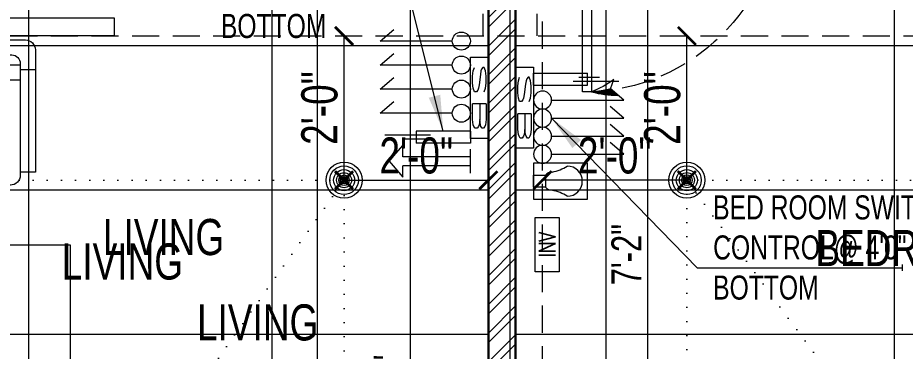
# Model space of a CAD drawing. Header units: inches. Extents: x 3365147 to 3374664, y 1380917 to 1384908.
# Drawn here: x 3370627.8 to 3370775.4, y 1383133 to 1383188.5 of the extents above; entities that cross this region are included whole.
import ezdxf
from ezdxf.enums import TextEntityAlignment as Align

# ---------------------------------------------------------------- set-up
doc = ezdxf.new("R2010")
doc.units = ezdxf.units.IN
doc.header["$LTSCALE"] = 18
doc.header["$MEASUREMENT"] = 0
doc.header["$PDSIZE"] = -1
for name, pattern in [('CENTER', [50.8, 31.75, -6.35, 6.35, -6.35]), ('CONTINOUS', [0]), ('DOT2', [0.125, 0, -0.125]), ('HIDDEN', [0.375, 0.25, -0.125])]:
    doc.linetypes.add(name, pattern=pattern)
for name, color, linetype, lineweight in [('DIM-04_BC', 3, 'Continuous', 9), ('DOOR-00 SHUTTER_BC', 40, 'Continuous', 9), ('DOOR-00_BC', 30, 'Continuous', 18), ('DOORS_THIN-BC', 252, 'Continuous', 5), ('ELECTRICAL-CEILING-POINTS DIM_BC', 230, 'Continuous', 9), ('ELECTRICAL-CEILING-POINTS GRID_BC', 41, 'DOT2', 20), ('ELECTRICAL-CEILING-POINTS-00_BC', 230, 'Continuous', 20), ('ELECTRICAL-CEILING-POINTS-02_BC', 231, 'Continuous', 5), ('ELECTRICAL-CEILING-TEXT_ROOM_BC', 2, 'Continuous', 9), ('ELECTRICAL-DIM_BC', 20, 'Continuous', 9), ('ELECTRICAL-ROOF BEAM LINE_BC', 1, 'HIDDEN', 15), ('ELECTRICAL-WALL-POINTS-00_BC', 20, 'Continuous', 20), ('ELECTRICAL-WALL-POINTS-01_BC', 136, 'Continuous', 9), ('ELECTRICAL-WALL-TEXT-01__BC', 4, 'Continuous', 9), ('ELECTRICAL-WALL-TEXT-01_ARROW_BC', 8, 'Continuous', 13), ('FIXTURES-00_BC', 200, 'Continuous', 13), ('FURNITURES-00_BC', 200, 'CONTINOUS', 13), ('GRID LINE-00_BC', 9, 'CENTER', 9), ('GRID LINE-TEXT_BC', 2, 'CONTINOUS', 15), ('INTERIOR-FLOORING TILE-00 (VT)_BC', 125, 'Continuous', 5), ('SCHEME ROOM TEXT_BC', 2, 'Continuous', 25), ('TEXT-00_ROOM_BC', 232, 'Continuous', 25), ('WALL-00_BC', 7, 'Continuous', 30), ('WALL-9 inch BRICK HATCH_BC', 22, 'Continuous', 0)]:
    doc.layers.add(name, color=color, linetype=linetype, lineweight=lineweight)
doc.styles.add('BC-WALL_DIM', font='swisscl.ttf')
doc.styles.add('DIM_BC', font='swisscl.ttf')
doc.styles.add('ROMANS', font='romans.shx', dxfattribs={"width": 0.75})
doc.styles.add('WD Room text', font='swisscl.ttf')
doc.dimstyles.new('BC-WALL_DIM-02', dxfattribs={"dimtxt": 4, "dimasz": 2, "dimexe": 4.5, "dimexo": 0, "dimgap": 1, "dimtad": 1, "dimdec": 4, "dimzin": 3, "dimdsep": 46, "dimlunit": 4, "dimtxsty": 'BC-WALL_DIM', "dimblk": 'ARCHTICK', "dimcen": 0.0625, "dimdle": 0.25, "dimse1": 1, "dimse2": 1, "dimclrd": 7, "dimclre": 4, "dimclrt": 256, "dimadec": 0, "dimazin": 0, "dimtfac": 0.5, "dimtdec": 4, "dimtix": 1, "dimtofl": 0, "dimtmove": 2, "dimatfit": 2, "dimfxl": 0, "dimfrac": 1, "dimtolj": 1, "dimtzin": 1, "dimlwd": -1, "dimarcsym": 0})
doc.dimstyles.new('DIM_BC', dxfattribs={"dimtxt": 4, "dimasz": 2, "dimexe": 4.5, "dimexo": 0, "dimgap": 1, "dimtad": 1, "dimdec": 4, "dimzin": 3, "dimdsep": 46, "dimlunit": 4, "dimtxsty": 'DIM_BC', "dimblk": 'ARCHTICK', "dimcen": 0.0625, "dimdle": 0.25, "dimse1": 1, "dimse2": 1, "dimclrd": 7, "dimclre": 4, "dimclrt": 256, "dimadec": 0, "dimazin": 0, "dimtfac": 0.5, "dimtdec": 4, "dimtix": 1, "dimtofl": 0, "dimtmove": 2, "dimatfit": 2, "dimfxl": 0, "dimfrac": 1, "dimtolj": 1, "dimtzin": 1, "dimlwd": -1, "dimarcsym": 0})

# ---------------------------------------------------------------- blocks, each defined once
blk = doc.blocks.new('ARROW_C')
at = {"layer": 'DOORS_THIN-BC'}
h = blk.add_hatch(dxfattribs=at)
h.set_pattern_fill('ANSI31', color=256, scale=1.44, angle=82.3434, style=0)
h.set_pattern_definition([(127.34338, (-488.62617, 65.37046), (-0.1431026, -0.109186286), [])])
edge = h.paths.add_edge_path()
edge.add_arc((5.8, -19.94), 20.77, 91.0832, 106.228)
edge.add_arc((-1.47, -25.92), 25.96, 77.925, 86.7618, ccw=False)
edge.add_line((3.96, -0.53), (5.41, 0.82))
blk.add_lwpolyline([(0, 0, -0.066178), (5.41, 0.82), (3.96, -0.53), (4.65, -2.46, 0.063591), (0, 0)], format="xyb")
blk.add_arc((-1.47, -25.92), 25.96, 77.9256, 86.7611)
blk = doc.blocks.new('*U156')
for points in [[(2, 0), (0, 0), (0, 4), (1.6, 4), (3.1, 4), (3.1, 36.8), (1.6, 36.8), (1.6, 4), (1.6, 2.5), (2, 2.5)], [(34.4, 2.5), (34.4, 4), (36, 4), (36, 0), (34, 0), (34, 2.5)]]:
    blk.add_lwpolyline(points, close=True)
at = {"layer": 'DOOR-00 SHUTTER_BC', "linetype": 'HIDDEN'}
blk.add_arc((1.59, 4.07), 32.81, 359.8736, 85.8417, dxfattribs=at)
at = {"layer": 'DOOR-00 SHUTTER_BC', "lineweight": 13, "ltscale": 0.01, "xscale": 0.8000000000007759, "yscale": 0.8000000000007759, "zscale": 0.8000000000007759, "rotation": 359.0774398910439}
blk.add_blockref('ARROW_C', (3.1, 36.8), dxfattribs=at)
blk = doc.blocks.new('*U231')
for p, q in [((31, -1), (57, -1)), ((29, -27.43), (29, -3)), ((59, -3), (59, -27.43)), ((33.71, -4), (54.29, -4)), ((29, -7), (32, -7)), ((32, -27.43), (32, -5.71)), ((32, -6), (56, -6)), ((56, -5.71), (56, -28)), ((56, -5.71), (56, -27.43)), ((59, -7), (56, -7)), ((32, -9), (56, -9)), ((29, -27.43), (32, -27.43)), ((32, -28), (32, -27.43)), ((59, -27.43), (56, -27.43)), ((27.43, -29), (3, -29)), ((7, -29), (7, -32)), ((27.43, -29), (27.43, -32)), ((34, -30), (54, -30)), ((1, -31), (1, -129)), ((27.43, -32), (5.71, -32)), ((6, -32), (6, -128)), ((9, -32), (9, -128)), ((28, -32), (27.43, -32)), ((4, -33.71), (4, -126.29)), ((30, -34), (30, -126)), ((6, -56), (28, -56)), ((6, -80), (28, -80)), ((6, -104), (28, -104)), ((5.71, -128), (27.43, -128)), ((6, -128), (28, -128)), ((7, -131), (7, -128)), ((27.43, -131), (27.43, -128)), ((3, -131), (27.43, -131)), ((34, -130), (54, -130)), ((29, -132.57), (32, -132.57)), ((29, -132.57), (29, -157)), ((32, -132), (32, -132.57)), ((32, -132.57), (32, -154.29)), ((56, -154.29), (56, -132)), ((56, -154.29), (56, -132.57)), ((59, -132.57), (56, -132.57)), ((59, -157), (59, -132.57)), ((32, -151), (56, -151)), ((29, -153), (32, -153)), ((32, -154), (56, -154)), ((59, -153), (56, -153)), ((33.71, -156), (54.29, -156)), ((31, -159), (57, -159))]:
    blk.add_line(p, q)
for points in [[(20, -20), (4, -20), (4, -4), (20, -4)], [(42, -42), (66, -42), (66, -118), (42, -118)]]:
    blk.add_lwpolyline(points, close=True)
for centre, radius, start, end in [((31, -3), 2, 90, 180), ((57, -3), 2, 360, 90), ((33.71, -5.71), 1.71, 90, 180), ((54.29, -5.71), 1.71, 0, 90), ((34, -28), 2, 180, 270), ((54, -28), 2, 270, 360), ((3, -31), 2, 90, 180), ((5.71, -33.71), 1.71, 90, 180), ((28, -34), 2, 360, 90), ((5.71, -126.29), 1.71, 180, 270), ((28, -126), 2, 270, 360), ((3, -129), 2, 180, 270), ((34, -132), 2, 90, 180), ((54, -132), 2, 0, 90), ((33.71, -154.29), 1.71, 180, 270), ((54.29, -154.29), 1.71, 270, 0), ((31, -157), 2, 180, 270), ((57, -157), 2, 270, 0)]:
    blk.add_arc(centre, radius, start, end)
blk = doc.blocks.new('*U618')
at = {"linetype": 'CENTER', "ltscale": 0.1}
blk.add_line((0, 0), (25.4778, 0), dxfattribs=at)
at = {"layer": 'GRID LINE-TEXT_BC', "style": 'DIM_BC'}
blk.add_attdef('AA', text='', height=0.2, rotation=90, dxfattribs=at).set_placement((-0.2142, 0), align=Align.MIDDLE_CENTER)
blk = doc.blocks.new('*U613')
at = {"linetype": 'CENTER', "ltscale": 0.1}
blk.add_line((0, 0), (25.4778, 0), dxfattribs=at)
at = {"layer": 'GRID LINE-TEXT_BC', "style": 'DIM_BC'}
blk.add_attdef('AA', text='', height=0.2, rotation=90, dxfattribs=at).set_placement((-0.2142, 0), align=Align.MIDDLE_CENTER)
blk = doc.blocks.new('ARCHTICK')
at = {"color": 0, "const_width": 0.15}
blk.add_lwpolyline([(-0.5, -0.5), (0.5, 0.5)], dxfattribs=at)
blk = doc.blocks.new('*D832')
at = {"layer": 'Defpoints', "color": 0, "transparency": 16777216}
for p in [(3370706.07, 1383208.47), (3370657.13, 1383043.31), (3370693.07, 1383043.31)]:
    blk.add_point(p, dxfattribs=at)
at = {"layer": 'DIM-04_BC', "color": 7, "linetype": 'Continuous', "transparency": 16777216}
blk.add_line((3370693.07, 1383208.72), (3370693.07, 1383043.06), dxfattribs=at)
at = {"layer": 'DIM-04_BC', "color": 7, "transparency": 16777216, "xscale": 2, "yscale": 2, "zscale": 2}
for p, rotation in [((3370693.07, 1383208.47), 90), ((3370693.07, 1383043.31), 270)]:
    blk.add_blockref('ARCHTICK', p, dxfattribs=dict(at, rotation=rotation))
at = {"layer": 'DIM-04_BC', "transparency": 16777216, "insert": (3370689.51, 1383125.89), "char_height": 5, "attachment_point": 5, "rotation": 90, "style": 'DIM_BC'}
blk.add_mtext('\\A1;13\'-9"', dxfattribs=at)
blk = doc.blocks.new('_ArchTick')
at = {"color": 0, "linetype": 'ByBlock', "const_width": 0.15}
blk.add_lwpolyline([(-0.5, -0.5), (0.5, 0.5)], dxfattribs=at)
blk = doc.blocks.new('EC-CEILING LIGHT POINT_BC')
for radius in [3, 0.5]:
    blk.add_circle((0, 0), radius)
at = {"layer": 'ELECTRICAL-CEILING-POINTS-02_BC'}
for radius in [2.38, 1.75, 1.25, 0.875, 0.625]:
    blk.add_circle((0, 0), radius, dxfattribs=at)
blk = doc.blocks.new('*D1021')
at = {"layer": 'Defpoints', "color": 0, "transparency": 16777216}
for p in [(3370715.07, 1383161.47), (3370739.07, 1383161.47), (3370715.07, 1383155.84)]:
    blk.add_point(p, dxfattribs=at)
at = {"layer": 'ELECTRICAL-CEILING-POINTS DIM_BC', "color": 7, "transparency": 16777216}
blk.add_line((3370739.32, 1383161.47), (3370714.82, 1383161.47), dxfattribs=at)
at = {"layer": 'ELECTRICAL-CEILING-POINTS DIM_BC', "color": 7, "transparency": 16777216, "xscale": 3, "yscale": 3, "zscale": 3, "rotation": 180}
blk.add_blockref('ARCHTICK', (3370715.07, 1383161.47), dxfattribs=at)
at = {"layer": 'ELECTRICAL-CEILING-POINTS DIM_BC', "color": 7, "transparency": 16777216, "xscale": 3, "yscale": 3, "zscale": 3}
blk.add_blockref('ARCHTICK', (3370739.07, 1383161.47), dxfattribs=at)
at = {"layer": 'ELECTRICAL-CEILING-POINTS DIM_BC', "transparency": 16777216, "insert": (3370727.07, 1383165.54), "char_height": 6, "attachment_point": 5, "style": 'DIM_BC'}
blk.add_mtext('\\A1;2\'-0"', dxfattribs=at)
blk = doc.blocks.new('*D1029')
at = {"layer": 'Defpoints', "color": 0, "transparency": 16777216}
for p in [(3370739.07, 1383185.47), (3370739.07, 1383185.47), (3370739.07, 1383161.47)]:
    blk.add_point(p, dxfattribs=at)
at = {"layer": 'ELECTRICAL-CEILING-POINTS DIM_BC', "color": 7, "transparency": 16777216}
blk.add_line((3370739.07, 1383161.22), (3370739.07, 1383185.72), dxfattribs=at)
at = {"layer": 'ELECTRICAL-CEILING-POINTS DIM_BC', "color": 7, "transparency": 16777216, "xscale": 3, "yscale": 3, "zscale": 3}
for p, rotation in [((3370739.07, 1383185.47), 90), ((3370739.07, 1383161.47), 270)]:
    blk.add_blockref('ARCHTICK', p, dxfattribs=dict(at, rotation=rotation))
at = {"layer": 'ELECTRICAL-CEILING-POINTS DIM_BC', "transparency": 16777216, "insert": (3370735, 1383173.47), "char_height": 6, "attachment_point": 5, "rotation": 90, "style": 'DIM_BC'}
blk.add_mtext('\\A1;2\'-0"', dxfattribs=at)
blk = doc.blocks.new('*D1189')
at = {"layer": 'Defpoints', "color": 0, "transparency": 16777216}
for p in [(3370682.07, 1383185.47), (3370682.07, 1383185.47), (3370682.07, 1383161.47)]:
    blk.add_point(p, dxfattribs=at)
at = {"layer": 'ELECTRICAL-CEILING-POINTS DIM_BC', "color": 7, "transparency": 16777216}
blk.add_line((3370682.07, 1383161.22), (3370682.07, 1383185.72), dxfattribs=at)
at = {"layer": 'ELECTRICAL-CEILING-POINTS DIM_BC', "color": 7, "transparency": 16777216, "xscale": 3, "yscale": 3, "zscale": 3}
for p, rotation in [((3370682.07, 1383185.47), 90), ((3370682.07, 1383161.47), 270)]:
    blk.add_blockref('ARCHTICK', p, dxfattribs=dict(at, rotation=rotation))
at = {"layer": 'ELECTRICAL-CEILING-POINTS DIM_BC', "transparency": 16777216, "insert": (3370678, 1383173.47), "char_height": 6, "attachment_point": 5, "rotation": 90, "style": 'DIM_BC'}
blk.add_mtext('\\A1;2\'-0"', dxfattribs=at)
blk = doc.blocks.new('*D1190')
at = {"layer": 'Defpoints', "color": 0, "transparency": 16777216}
for p in [(3370682.07, 1383161.47), (3370706.07, 1383161.47), (3370706.07, 1383161.47)]:
    blk.add_point(p, dxfattribs=at)
at = {"layer": 'ELECTRICAL-CEILING-POINTS DIM_BC', "color": 7, "transparency": 16777216}
blk.add_line((3370681.82, 1383161.47), (3370706.32, 1383161.47), dxfattribs=at)
at = {"layer": 'ELECTRICAL-CEILING-POINTS DIM_BC', "color": 7, "transparency": 16777216, "xscale": 3, "yscale": 3, "zscale": 3, "rotation": 180}
blk.add_blockref('ARCHTICK', (3370682.07, 1383161.47), dxfattribs=at)
at = {"layer": 'ELECTRICAL-CEILING-POINTS DIM_BC', "color": 7, "transparency": 16777216, "xscale": 3, "yscale": 3, "zscale": 3}
blk.add_blockref('ARCHTICK', (3370706.07, 1383161.47), dxfattribs=at)
at = {"layer": 'ELECTRICAL-CEILING-POINTS DIM_BC', "transparency": 16777216, "insert": (3370694.07, 1383165.54), "char_height": 6, "attachment_point": 5, "style": 'DIM_BC'}
blk.add_mtext('\\A1;2\'-0"', dxfattribs=at)
blk = doc.blocks.new('EW-SWITCH BOX_BC')
blk.add_lwpolyline([(4.5, -1), (-4.5, -1), (-4.5, 1), (4.5, 1)], close=True)
at = {"layer": 'ELECTRICAL-WALL-POINTS-01_BC', "insert": (0, 0), "char_height": 1.5, "attachment_point": 5, "style": 'ROMANS'}
blk.add_mtext('{\\Fromans|c0;\\W3;SB}', dxfattribs=at)
blk = doc.blocks.new('EW-ONE WAY SWITCH_BC')
at = {"ltscale": 20}
for p, q in [((0, 2), (0, 10)), ((0, 10), (1.302, 8.482))]:
    blk.add_line(p, q, dxfattribs=at)
blk.add_circle((0, 1), 1, dxfattribs=at)
blk = doc.blocks.new('EW-FOOT LAMP_BC')
blk.add_line((0, 0.5), (0, -0.5))
blk.add_lwpolyline([(-4.5, -1.5), (0, -1.5), (0, 1.5), (-4.5, 1.5)], close=True)
at = {"layer": 'ELECTRICAL-WALL-POINTS-01_BC'}
for p, q in [((-1, -0.5), (-1, 0.5)), ((-1, 0.5), (0, 0.5)), ((0, -0.5), (-1, -0.5))]:
    blk.add_line(p, q, dxfattribs=at)
for centre, radius, start, end in [((-2.809, 0), 1.25, 90, 270), ((-0.501, 5.209), 4.583, 239.75182, 256.64536), ((-1.559, 0), 0.75, 41.81031, 90), ((-1.559, 0), 0.75, 270, 318.18969), ((-0.501, -5.209), 4.583, 103.35464, 120.24818)]:
    blk.add_arc(centre, radius, start, end, dxfattribs=at)
blk = doc.blocks.new('EW-5 AMP SOCKET_BC')
for p, q in [((-1, 0), (-1, 9)), ((-1, 9), (1, 9)), ((1, 0), (1, 9)), ((-1, 0), (1, 0))]:
    blk.add_line(p, q)
at = {"layer": 'ELECTRICAL-WALL-POINTS-01_BC'}
for p, q in [((-0.33, 6.61), (-0.33, 14.21)), ((0.33, 7.54), (0.33, 10.98))]:
    blk.add_line(p, q, dxfattribs=at)
blk = doc.blocks.new('EW-INVERTER  PONIT_BC')
blk.add_lwpolyline([(4.5, -2), (-4.5, -2), (-4.5, 2), (4.5, 2)], close=True)
at = {"layer": 'ELECTRICAL-WALL-POINTS-01_BC', "insert": (0, 0), "char_height": 2.7181, "attachment_point": 5, "style": 'ROMANS'}
blk.add_mtext('{\\Fromans|c0;INV }', dxfattribs=at)
blk = doc.blocks.new('EW-FAN REGULATOR_BC')
for p, q in [((0, 13.5), (-2.62, 11.25)), ((0, 13.5), (2.63, 11.25)), ((-2.62, 11.25), (-0.75, 11.25)), ((-0.75, 0), (-0.75, 11.25)), ((0.75, 11.25), (2.63, 11.25)), ((0.75, 0), (0.75, 11.25)), ((-2, 0), (2, 0))]:
    blk.add_line(p, q)
blk = doc.blocks.new('*D1328')
at = {"layer": 'Defpoints', "color": 0, "transparency": 16777216}
for p in [(3370710.57, 1383208.47), (3370732.58, 1383208.47), (3370710.57, 1383122.45)]:
    blk.add_point(p, dxfattribs=at)
at = {"layer": 'ELECTRICAL-DIM_BC', "color": 7, "transparency": 16777216}
blk.add_line((3370732.58, 1383122.2), (3370732.58, 1383208.72), dxfattribs=at)
at = {"layer": 'ELECTRICAL-DIM_BC', "color": 7, "transparency": 16777216, "xscale": 2, "yscale": 2, "zscale": 2}
for p, rotation in [((3370732.58, 1383208.47), 90), ((3370732.58, 1383122.45), 270)]:
    blk.add_blockref('ARCHTICK', p, dxfattribs=dict(at, rotation=rotation))
at = {"layer": 'ELECTRICAL-DIM_BC', "transparency": 16777216, "insert": (3370729.02, 1383149.08), "char_height": 5, "attachment_point": 5, "rotation": 90, "style": 'BC-WALL_DIM'}
blk.add_mtext('\\A1;7\'-2"', dxfattribs=at)

msp = doc.modelspace()

# ---------------------------------------------------------------- hatches: boundary and pattern name
at = {"layer": 'WALL-9 inch BRICK HATCH_BC', "transparency": 33554687}
h = msp.add_hatch(dxfattribs=at)
h.set_pattern_fill('ANSI32', color=256, scale=9)
h.paths.add_polyline_path([(3370706.06827, 1383208.4711), (3370710.56828, 1383208.4711), (3370710.56828, 1383058.30264), (3370706.06827, 1383058.30264)])

# ---------------------------------------------------------------- linework, layer by layer
at = {"layer": 'ELECTRICAL-CEILING-POINTS GRID_BC'}
for p, q in [((3370605.56828, 1383053.18495), (3370682.06827, 1383161.46785)), ((3370818.56827, 1383053.30589), (3370739.06827, 1383161.46947))]:
    msp.add_line(p, q, dxfattribs=at)
for points in [[(3370682.06827, 1383161.46785), (3370605.56828, 1383161.46785), (3370605.56828, 1383053.18495), (3370682.06827, 1383053.18495)], [(3370818.56827, 1383161.46947), (3370739.06827, 1383161.46947), (3370739.06827, 1383053.30589), (3370818.56827, 1383053.30589)]]:
    msp.add_lwpolyline(points, close=True, dxfattribs=at)
at = {"layer": 'ELECTRICAL-ROOF BEAM LINE_BC'}
for p, q in [((3370705.13272, 1383546.8845), (3370705.13272, 1383185.4969)), ((3370714.13272, 1383546.8845), (3370714.13272, 1383185.4969)), ((3370706.06827, 1382791.84472), (3370706.06827, 1383194.4969)), ((3370715.06827, 1382791.84472), (3370715.06827, 1383194.4969)), ((3370572.56827, 1383185.4969), (3370863.56827, 1383185.4969))]:
    msp.add_line(p, q, dxfattribs=at)
at = {"layer": 'ELECTRICAL-WALL-TEXT-01_ARROW_BC', "transparency": 33554687}
msp.add_line((3370774.95001, 1383146.4097), (3370774.95001, 1383147.4097), dxfattribs=at)
at = {"layer": 'FIXTURES-00_BC', "transparency": 33554687}
msp.add_lwpolyline([(3370581.56827, 1383188.46947), (3370643.81827, 1383188.46947), (3370643.81827, 1383185.46947), (3370581.56827, 1383185.46947)], close=True, dxfattribs=at)
at = {"layer": 'INTERIOR-FLOORING TILE-00 (VT)_BC'}
for p, q in [((3370677.56827, 1383543.84447), (3370677.56827, 1383047.42683)), ((3370629.56827, 1383495.86359), (3370629.56827, 1383052.30589)), ((3370725.56827, 1383374.36968), (3370725.56827, 1383052.30589)), ((3370773.56827, 1383208.46854), (3370773.56827, 1383052.30589)), ((3370581.56827, 1383183.86968), (3370706.06829, 1383183.86968)), ((3370710.56827, 1383183.86968), (3370854.56827, 1383183.86968)), ((3370581.56827, 1383159.86968), (3370706.06829, 1383159.86968)), ((3370710.56827, 1383159.86968), (3370854.56827, 1383159.86968)), ((3370581.56827, 1383135.86968), (3370706.06829, 1383135.86968)), ((3370710.56827, 1383135.86968), (3370854.56827, 1383135.86968))]:
    msp.add_line(p, q, dxfattribs=at)
for points in [[(3370581.56828, 1383052.30589), (3370657.13271, 1383052.30589), (3370657.13271, 1383047.42683), (3370705.13271, 1383047.42683), (3370705.13271, 1383058.30264), (3370706.06827, 1383058.30264), (3370706.0683, 1383208.46785)], [(3370710.56827, 1383208.46785), (3370710.56828, 1383058.30264), (3370714.13272, 1383058.30264), (3370714.13272, 1383052.30589), (3370782.56827, 1383052.30589), (3370782.56827, 1383034.30589), (3370854.56827, 1383034.30589), (3370854.56827, 1383208.46947)]]:
    msp.add_lwpolyline(points, dxfattribs=at)
at = {"layer": 'WALL-00_BC'}
for p, q in [((3370706.06827, 1383058.30264), (3370706.06827, 1383208.4711)), ((3370710.56828, 1383058.30264), (3370710.56827, 1383208.46947))]:
    msp.add_line(p, q, dxfattribs=at)

# ---------------------------------------------------------------- block references
at = {"layer": 'DOOR-00_BC', "xscale": -1, "rotation": 180}
msp.add_blockref('*U156', (3370720.12976, 1383212.96942), dxfattribs=at)
at = {"layer": 'ELECTRICAL-CEILING-POINTS-00_BC', "transparency": 33554687, "rotation": 90.00000000000001}
for p in [(3370682.06827, 1383161.46785), (3370739.06827, 1383161.46947)]:
    msp.add_blockref('EC-CEILING LIGHT POINT_BC', p, dxfattribs=at)
at = {"layer": 'ELECTRICAL-WALL-POINTS-00_BC', "ltscale": 20, "transparency": 33554687, "yscale": 1.5, "zscale": 1.5}
for name, p, xscale, rotation in [('EW-ONE WAY SWITCH_BC', (3370703.06827, 1383184.61486), 1.5, 89.99999999999999), ('EW-ONE WAY SWITCH_BC', (3370703.06827, 1383180.61484), 1.5, 89.99999999999999), ('EW-SWITCH BOX_BC', (3370704.56827, 1383175.1597), 1.5, 270), ('EW-SWITCH BOX_BC', (3370712.06827, 1383173.53725), 1.5, 270), ('EW-ONE WAY SWITCH_BC', (3370703.06827, 1383176.61482), 1.5, 89.99999999999999), ('EW-ONE WAY SWITCH_BC', (3370713.56827, 1383174.78729), -1.5, 270), ('EW-ONE WAY SWITCH_BC', (3370703.06827, 1383172.6148), 1.5, 89.99999999999999), ('EW-ONE WAY SWITCH_BC', (3370713.56827, 1383171.78727), -1.5, 270), ('EW-ONE WAY SWITCH_BC', (3370713.56827, 1383168.78725), -1.5, 270), ('EW-ONE WAY SWITCH_BC', (3370713.56827, 1383165.78723), -1.5, 270)]:
    msp.add_blockref(name, p, dxfattribs=dict(at, xscale=xscale, rotation=rotation))
at = {"layer": 'ELECTRICAL-WALL-POINTS-00_BC', "ltscale": 20, "transparency": 33554687, "xscale": -1}
for p, rotation in [((3370713.56827, 1383178.28731), 270), ((3370703.06827, 1383168.6148), 90)]:
    msp.add_blockref('EW-5 AMP SOCKET_BC', p, dxfattribs=dict(at, rotation=rotation))
at = {"layer": 'ELECTRICAL-WALL-POINTS-00_BC', "ltscale": 20, "transparency": 33554687}
for name, p, rotation in [('EW-FAN REGULATOR_BC', (3370703.06827, 1383164.61479), 89.99999999999999), ('EW-INVERTER  PONIT_BC', (3370715.84105, 1383150.73168), 90)]:
    msp.add_blockref(name, p, dxfattribs=dict(at, rotation=rotation))
at = {"layer": 'ELECTRICAL-WALL-POINTS-00_BC', "transparency": 33554687, "xscale": 2, "yscale": 2, "zscale": 2, "rotation": 180}
msp.add_blockref('EW-FOOT LAMP_BC', (3370713.56827, 1383161.30339), dxfattribs=at)
at = {"layer": 'FURNITURES-00_BC', "ltscale": 200, "xscale": -0.8333333333338385, "yscale": 0.8333333333338385, "zscale": 0.8333333333338385, "rotation": 180}
msp.add_blockref('*U231', (3370581.56828, 1383052.30589), dxfattribs=at)
at = {"layer": 'GRID LINE-00_BC', "xscale": 39.37007874015748, "yscale": 39.37007874015748, "zscale": 39.37007874015748, "rotation": 270}
for name, p in [('*U618', (3370670.06827, 1383780.55652)), ('*U613', (3370709.63272, 1383780.55652))]:
    msp.add_blockref(name, p, dxfattribs=at)

# ---------------------------------------------------------------- texts
at = {"layer": 'ELECTRICAL-CEILING-TEXT_ROOM_BC', "char_height": 6, "attachment_point": 4, "style": 'DIM_BC'}
for s, insert in [('\\pi-9.23001;LIVING \\P\\pi-1.88336;  ', (3370651.20707, 1383146.96362)), ('\\pi-19.59436;BEDROOM-01\\P\\pi-1.88336;  ', (3370780.04609, 1383145.1268))]:
    msp.add_mtext(s, dxfattribs=dict(at, insert=insert))
at = {"layer": 'ELECTRICAL-WALL-TEXT-01__BC', "transparency": 33554687, "char_height": 4, "attachment_point": 4, "style": 'DIM_BC'}
for s, insert in [('FAMILY LIVING SWITCH \\PCONTROL @ 4\'0" \\PBOTTOM \\P ', (3370661.5824, 1383190.43539)), ('BED ROOM SWITCH \\PCONTROL@ 4\'0" \\PBOTTOM  \\P ', (3370743.43866, 1383146.9097))]:
    msp.add_mtext(s, dxfattribs=dict(at, insert=insert))
at = {"layer": 'INTERIOR-FLOORING TILE-00 (VT)_BC', "insert": (3370644.35658, 1383142.89256), "char_height": 6, "attachment_point": 4, "style": 'WD Room text'}
msp.add_mtext('\\pi-9.23001;LIVING \\P\\pi-1.88336;  ', dxfattribs=at)
at = {"layer": 'SCHEME ROOM TEXT_BC', "transparency": 33554687, "insert": (3370666.84874, 1383132.75695), "char_height": 6, "attachment_point": 4, "style": 'DIM_BC'}
msp.add_mtext('\\pi-9.23001;LIVING \\P\\pi-1.88336;  ', dxfattribs=at)
at = {"layer": 'TEXT-00_ROOM_BC', "insert": (3370666.84874, 1383132.75695), "char_height": 6, "attachment_point": 4, "style": 'WD Room text'}
msp.add_mtext('\\pi-9.23001;LIVING \\P\\pi-1.88336;  ', dxfattribs=at)

# ---------------------------------------------------------------- dimensions: what is measured, and where the dimension line sits
at = {"layer": 'DIM-04_BC'}
dim = msp.add_linear_dim(base=(3370693.06694, 1383043.30589), p1=(3370706.06827, 1383208.4711), p2=(3370657.13271, 1383043.30589), angle=90, dimstyle='DIM_BC', override={"dimtxt": 5, "dimdec": 1, "dimpost": '\\X', "dimfxl": 0.1, "dimfxlon": 1, "dimarcsym": 1}, dxfattribs=at)
dim.commit()
dim.dimension.update_dxf_attribs({"geometry": '*D832', "text_midpoint": (3370689.50632, 1383125.88849)})
at = {"layer": 'ELECTRICAL-CEILING-POINTS DIM_BC', "transparency": 33554687}
for base, p1, p2, picture, middle in [((3370682.06827, 1383185.46785), (3370682.06827, 1383161.46785), (3370682.06827, 1383185.46785), '*D1189', (3370677.99553, 1383173.46785)), ((3370739.06827, 1383185.46947), (3370739.06827, 1383161.46947), (3370739.06827, 1383185.46947), '*D1029', (3370734.99553, 1383173.46947))]:
    dim = msp.add_linear_dim(base=base, p1=p1, p2=p2, angle=90, dimstyle='DIM_BC', override={"dimtxt": 6, "dimasz": 3, "dimpost": '\\X', "dimfxl": 3, "dimfxlon": 1, "dimarcsym": 1}, dxfattribs=at)
    dim.commit()
    dim.dimension.update_dxf_attribs({"geometry": picture, "text_midpoint": middle})
for base, p1, p2, picture, middle in [((3370706.06827, 1383161.46785), (3370682.06827, 1383161.46785), (3370706.06827, 1383161.46785), '*D1190', (3370694.06827, 1383165.54059)), ((3370715.06827, 1383161.46947), (3370739.06827, 1383161.46947), (3370715.06827, 1383155.83752), '*D1021', (3370727.06827, 1383165.54221))]:
    dim = msp.add_linear_dim(base=base, p1=p1, p2=p2, dimstyle='DIM_BC', override={"dimtxt": 6, "dimasz": 3, "dimpost": '\\X', "dimfxl": 3, "dimfxlon": 1, "dimarcsym": 1}, dxfattribs=at)
    dim.commit()
    dim.dimension.update_dxf_attribs({"geometry": picture, "text_midpoint": middle})
at = {"layer": 'ELECTRICAL-DIM_BC', "transparency": 33554687}
dim = msp.add_linear_dim(base=(3370732.58157, 1383208.46947), p1=(3370710.56827, 1383122.44781), p2=(3370710.56827, 1383208.46947), angle=90, dimstyle='BC-WALL_DIM-02', override={"dimtxt": 5, "dimpost": '\\X'}, dxfattribs=at)
dim.commit()
dim.dimension.update_dxf_attribs({"geometry": '*D1328', "text_midpoint": (3370729.01768, 1383149.07877), "dimtype": 160})

# ---------------------------------------------------------------- leaders
at = {"layer": 'ELECTRICAL-WALL-TEXT-01_ARROW_BC', "transparency": 33554687}
for points in [[(3370698.56827, 1383169.6148), (3370693.33029, 1383190.43539), (3370661.5824, 1383190.43539)], [(3370716.56829, 1383171.78727), (3370740.76895, 1383146.9097), (3370774.95001, 1383146.9097)]]:
    msp.add_leader(points, dimstyle='DIM_BC', override={"dimasz": 6, "dimgap": 0.5, "dimtad": 0, "dimclrd": 256, "dimfxl": 0, "dimfxlon": 1, "dimarcsym": 1}, dxfattribs=at)

doc.saveas('drawing.dxf')
